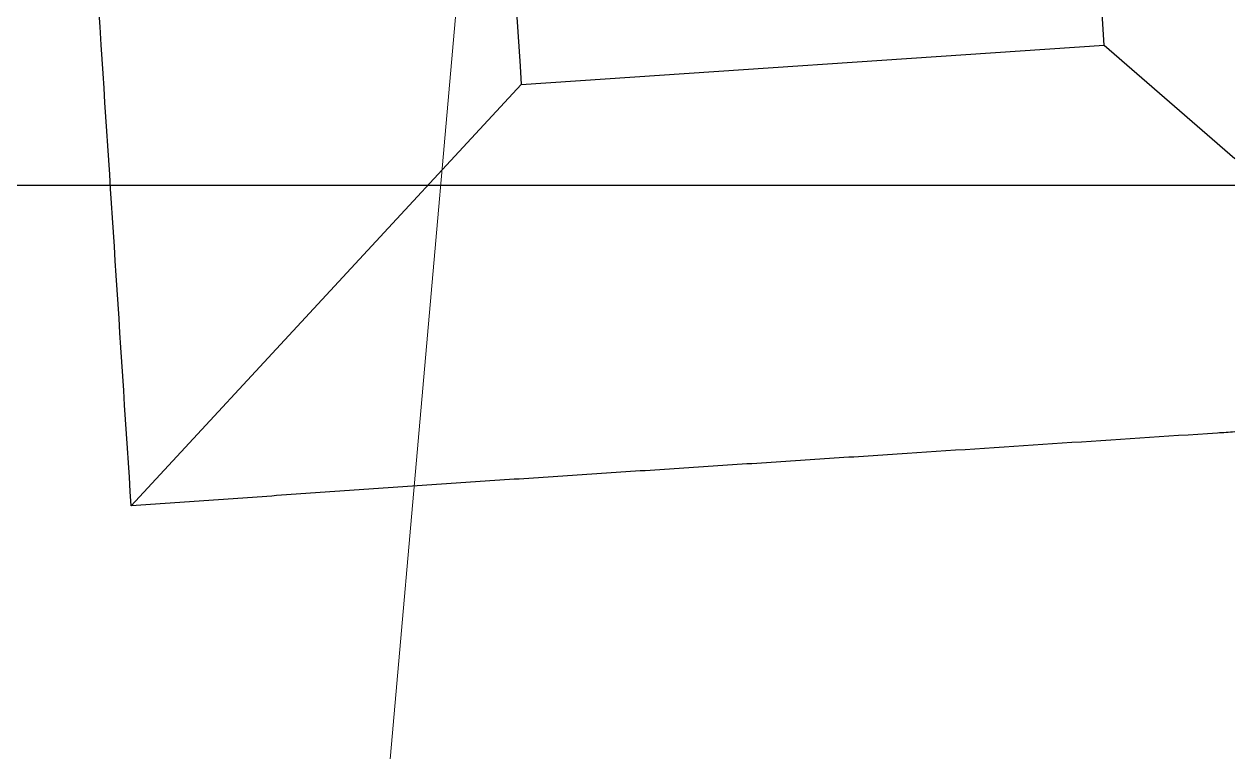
# Model space of a CAD drawing. Header units: metres. Extents: x -1147 to -802, y 5 to 567.
# Drawn here: x -996.579 to -992.644, y 539.761 to 542.128 of the extents above; entities that cross this region are included whole.
import ezdxf

# ---------------------------------------------------------------- set-up
doc = ezdxf.new("R2010")
doc.units = ezdxf.units.M
doc.layers.add('A-GENM', color=7, linetype='Continuous', lineweight=35)
doc.layers.add('G-ANNO-TEXT', color=7, linetype='Continuous', lineweight=9)

# ---------------------------------------------------------------- blocks, each defined once
blk = doc.blocks.new('T2DPAA-T2D-C3S-RW-M2D-100010_dwg-40802999-DRG-2873010 - GENERAL ARRANGEMENT PLAN')
at = {"color": 254, "lineweight": 25, "true_color": 0xd5d5d5}
blk.add_line((57.2173, -629.5756), (57.8482, -631.9497), dxfattribs=at)
at = {"color": 254, "lineweight": 25, "true_color": 0xe1e1e1}
for p, q in [((57.8482, -631.9497), (58.1663, -633.1463)), ((58.1663, -633.1463), (58.7871, -635.4824))]:
    blk.add_line(p, q, dxfattribs=at)
blk = doc.blocks.new('T2DPAA-T2D-PWC-RW-M2D-100010_RoadDesign_rvt-1-DRG-2873010 - GENERAL ARRANGEMENT PLAN')
at = {"color": 254, "lineweight": 18, "true_color": 0xe3e3e3, "rotation": 75.11694444444437}
blk.add_blockref('T2DPAA-T2D-C3S-RW-M2D-100010_dwg-40802999-DRG-2873010 - GENERAL ARRANGEMENT PLAN', (-1722.337, 648.0105), dxfattribs=at)
blk = doc.blocks.new('T2DPAA-T2D-C3S-RS-M3D-100334_rvt-1-DRG-2873010 - GENERAL ARRANGEMENT PLAN')
at = {"layer": 'A-GENM', "color": 254, "lineweight": 25, "true_color": 0xd1d1d1}
for p, q in [((-1093.4987, 542.0598), (-1093.5625, 543.013)), ((-1095.4579, 542.8864), (-1095.3979, 541.9909)), ((-1095.394, 541.9318), (-1093.4987, 542.0598)), ((-1093.4987, 542.0598), (-1093.0745, 541.6912)), ((-1095.3979, 541.9908), (-1095.394, 541.9318)), ((-1095.394, 541.9318), (-1096.662, 540.561))]:
    blk.add_line(p, q, dxfattribs=at)
at = {"layer": 'A-GENM', "color": 9, "lineweight": 25, "true_color": 0xbebebe}
for points, knots in [([(-1096.662, 540.561), (-1096.6945, 541.0608), (-1096.7676, 542.1855), (-1096.8406, 543.3102), (-1096.8811, 543.935)], [0, 0, 0, 0, 0.444444, 1, 1, 1, 1]), ([(-1093.0745, 540.8014), (-1093.0934, 540.8002), (-1093.2804, 540.7879), (-1093.6356, 540.7646), (-1094.0559, 540.7369), (-1094.3922, 540.7148), (-1094.6445, 540.6983), (-1094.8967, 540.6818), (-1095.1489, 540.6652), (-1095.4011, 540.6485), (-1095.6533, 540.6316), (-1095.9055, 540.6141), (-1096.1577, 540.5965), (-1096.4098, 540.5788), (-1096.5779, 540.5669), (-1096.662, 540.561)], [0.2097437, 0.2097437, 0.2097437, 0.2097437, 0.2222222, 0.3333333, 0.4444444, 0.5, 0.5555556, 0.6111111, 0.6666667, 0.7222222, 0.7777778, 0.8333333, 0.8888889, 0.9444444, 1, 1, 1, 1])]:
    blk.add_open_spline(points, degree=3, knots=knots, dxfattribs=at)

msp = doc.modelspace()

# ---------------------------------------------------------------- linework, layer by layer
at = {"layer": 'G-ANNO-TEXT'}
msp.add_line((-994.9314, 544.9481), (-995.489, 538.6172), dxfattribs=at)

# ---------------------------------------------------------------- block references
at = {"lineweight": 5}
for name in ['T2DPAA-T2D-PWC-RW-M2D-100010_RoadDesign_rvt-1-DRG-2873010 - GENERAL ARRANGEMENT PLAN', 'T2DPAA-T2D-C3S-RS-M3D-100334_rvt-1-DRG-2873010 - GENERAL ARRANGEMENT PLAN']:
    msp.add_blockref(name, (100.4304, 0), dxfattribs=at)

doc.saveas('drawing.dxf')
